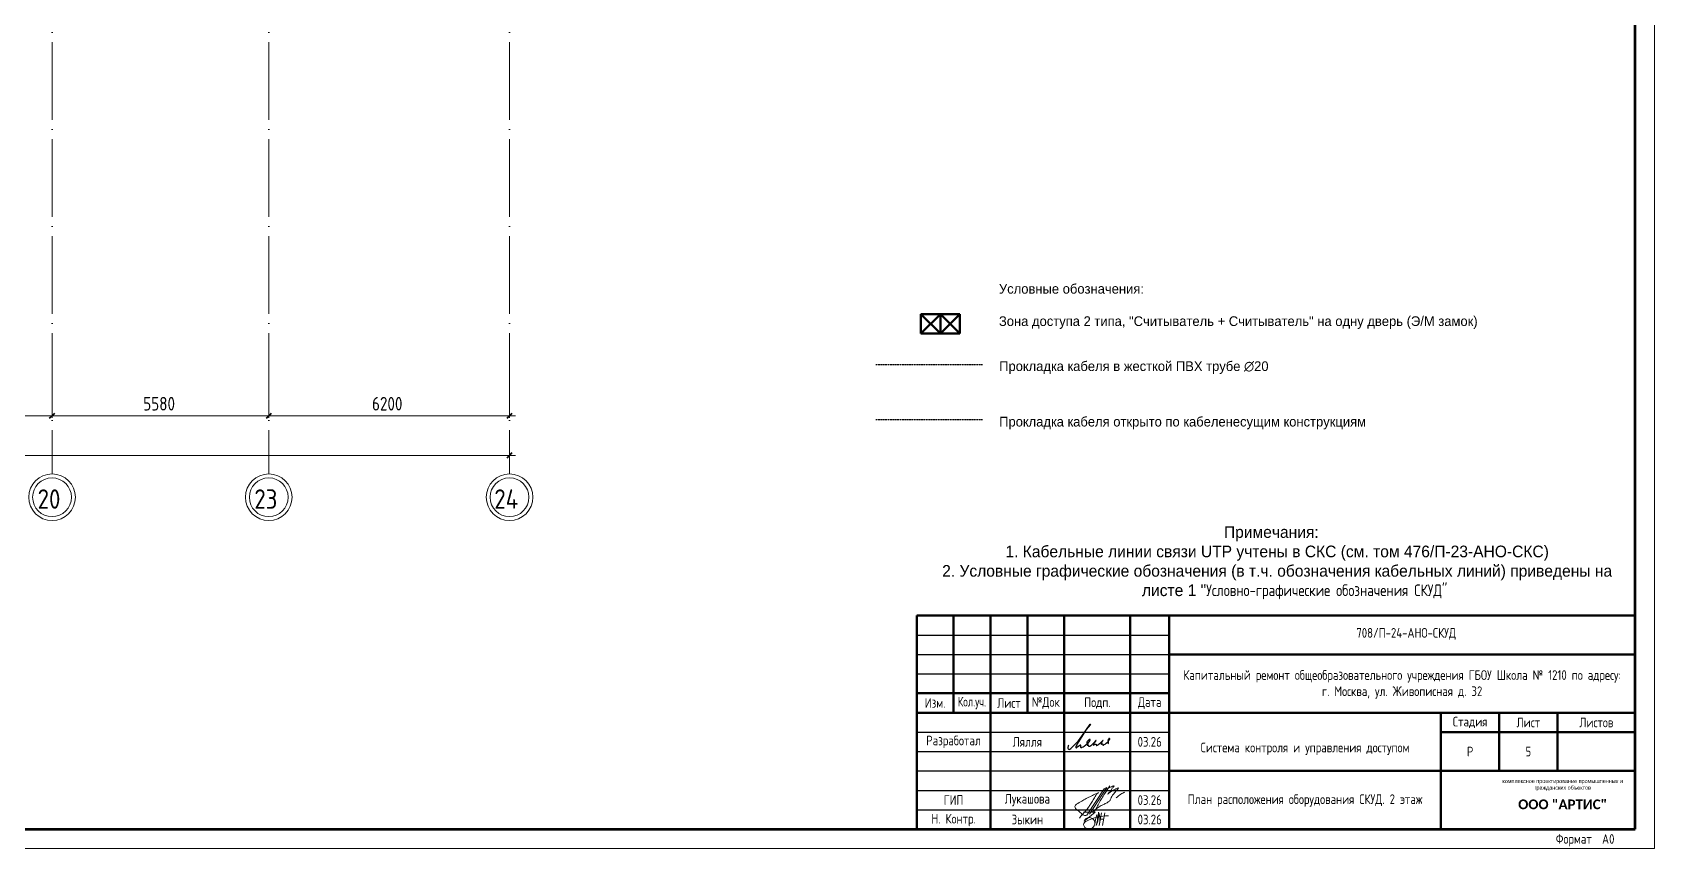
# Model space of a CAD drawing. Header units: millimetres. Extents: x -325553 to 627452, y -28539 to 738858.
# Drawn here: x 156732 to 198499, y 128342 to 149367 of the extents above; entities that cross this region are included whole.
import ezdxf
from ezdxf.enums import TextEntityAlignment as Align

# ---------------------------------------------------------------- set-up
doc = ezdxf.new("R2010")
doc.units = ezdxf.units.MM
doc.set_wipeout_variables(frame=1)
doc.linetypes.add('ADSK_Линия сетки', pattern=[25, 20, -2.5, 0, -2.5])
doc.linetypes.add('штриховаяX2', pattern=[1.5, 1, -0.5])
for name, color, linetype in [('__НАДПИСИ', 7, 'Continuous'), ('RC-Таблицы', 7, 'Continuous'), ('СОТ', 7, 'Continuous'), ('стена', 20, 'Continuous')]:
    doc.layers.add(name, color=color, linetype=linetype)
for name, color, linetype, lineweight in [('__ФОРМАТ', 7, 'Continuous', 40), ('RC-Линии_связи-Адресные', 5, 'Continuous', 30), ('НО СКУД', 7, 'Continuous', 50), ('Оси', 252, 'Continuous', 9), ('ОФ_рамка', 8, 'Continuous', 60), ('Подписи', 7, 'Continuous', 13), ('Размеры', 7, 'Continuous', 9)]:
    doc.layers.add(name, color=color, linetype=linetype, lineweight=lineweight)
doc.layers.add('ОФ_подписи', color=5, linetype='Continuous', lineweight=13, true_color=0x0000ff)
doc.styles.add('ALG_Mipgost', font='')
doc.styles.add('GOST 2.304 type A', font='', dxfattribs={"height": 250})
doc.styles.add('GOST Common_1', font='', dxfattribs={"height": 250})
doc.styles.add('GOST Common_3', font='', dxfattribs={"height": 3.5})
doc.styles.add('ISOCPEUR', font='isocpeur.ttf', dxfattribs={"width": 0.9, "height": 350})
doc.styles.add('Mipgost_5', font='', dxfattribs={"height": 250})
doc.styles.add('RubezhCAD', font='', dxfattribs={"oblique": 10})
doc.styles.add('ГОСТ 2.304', font='')
doc.styles.get('ALG_Mipgost').set_extended_font_data('Mipgost')
doc.styles.get('GOST 2.304 type A').set_extended_font_data('GOST 2.304 type A')
doc.styles.get('GOST Common_1').set_extended_font_data('GOST type B')
doc.styles.get('GOST Common_3').set_extended_font_data('GOST 2.304 type A')
doc.styles.get('Mipgost_5').set_extended_font_data('Mipgost')
doc.styles.get('RubezhCAD').set_extended_font_data('GOST type A')
doc.styles.get('ГОСТ 2.304').set_extended_font_data('GOST 2.304 type A')

# ---------------------------------------------------------------- blocks, each defined once
blk = doc.blocks.new('А0')
at = {"layer": 'ОФ_рамка', "color": 0, "linetype": 'Continuous', "lineweight": 5, "ltscale": 100}
for points in [[(341068, -393717), (341068, -309617)], [(222168, -393717), (341068, -393717)]]:
    blk.add_lwpolyline(points, dxfattribs=at)
at = {"layer": 'ОФ_рамка', "color": 0, "linetype": 'Continuous', "ltscale": 100}
for points in [[(340568, -393217), (340568, -310117)], [(224168, -393217), (340568, -393217)]]:
    blk.add_lwpolyline(points, dxfattribs=at)
at = {"layer": 'ОФ_рамка', "color": 0, "linetype": 'Continuous', "lineweight": 5, "ltscale": 100, "char_height": 250, "attachment_point": 1, "style": 'ГОСТ 2.304'}
for s, insert, width in [('\\fGOST 2.304 type A|b0|i0|c1|p34;\\W1.0000000000;\\T1.0000000000;\\o\\lФормат', (338524, -393342), 1107.32), ('A0', (339716, -393345), 375.36)]:
    blk.add_mtext(s, dxfattribs=dict(at, insert=insert, width=width))
blk = doc.blocks.new('П_Зыкин')
at = {"layer": 'ОФ_подписи', "color": 5, "ltscale": 100, "transparency": 33554687}
for p, q in [((142, 249), (62, -174)), ((102, 37), (218, 37)), ((258, 249), (178, -174))]:
    blk.add_line(p, q, dxfattribs=at)
blk.add_lwpolyline([(-462, 273), (-74, 273), (-446, -30)], dxfattribs=at)
for centre, radius, start, end in [((-271, -94), 186, 314.2393, 159.9348), ((345, -1372), 1523, 88.8758, 117.8788), ((1109, -252), 1204, 158.7593, 174.231), ((-1024, 224), 1068, 337.8144, 2.8859), ((-849, 72), 852, 342.8308, 7.4815), ((-9, 182), 4.48, 8.9691, 155.6551), ((-643, 22), 732, 344.4555, 20.462), ((-318, -169), 151, 108.7568, 173.4251), ((-287, -115), 185, 191.5358, 322.3512)]:
    blk.add_arc(centre, radius, start, end, dxfattribs=at)
blk = doc.blocks.new('П_Лукашова')
at = {"layer": 'ОФ_подписи', "color": 5}
for p, q in [((221, 339), (-221, -339)), ((286, 371), (-156, -307)), ((283, 370), (218, 338))]:
    blk.add_line(p, q, dxfattribs=at)
for points in [[(366, 415), (236, 213), (85, -37), (-50, -300)], [(221, 301), (344, 360), (434, 401), (475, 416), (464, 395), (420, 336), (342, 232), (310, 203), (337, 221), (420, 283), (490, 322), (558, 352), (576, 358), (491, 240), (403, 113), (374, 49), (360, 20)], [(-221, -339), (-276, -344), (-368, -289), (-446, -221), (-505, -166), (-522, -116), (-412, -16), (-295, 56), (-173, 120), (-49, 179), (33, 216), (87, 237), (52, 221), (11, 167), (-59, 51), (-126, -52), (-177, -132), (-256, -231), (-409, -409)], [(360, 20), (294, -18), (203, -65), (91, -124), (-73, -248)], [(530, 102), (646, 199), (748, 254)]]:
    blk.add_spline(points, degree=3, dxfattribs=at)
blk = doc.blocks.new('штамп')
at = {"layer": '__ФОРМАТ', "linetype": 'Continuous', "lineweight": 50}
for p, q in [((531929, 45357), (531929, 50857)), ((531929, 50857), (550429, 50857)), ((532879, 48357), (532879, 50857)), ((533829, 45357), (533829, 50857)), ((534779, 48357), (534779, 50857)), ((535729, 45357), (535729, 50857)), ((537429, 45357), (537429, 50857)), ((538429, 45357), (538429, 50857)), ((550429, 45357), (550429, 50857)), ((538429, 49857), (550429, 49857)), ((531929, 48857), (538429, 48857)), ((531929, 48357), (550429, 48357)), ((545429, 45357), (545429, 48357)), ((546929, 46857), (546929, 48357)), ((548429, 46857), (548429, 48357)), ((545429, 47857), (550429, 47857)), ((538429, 46857), (550429, 46857)), ((531929, 45357), (550429, 45357))]:
    blk.add_line(p, q, dxfattribs=at)
at = {"layer": '__ФОРМАТ', "linetype": 'Continuous', "lineweight": -2}
for p, q in [((531929, 50357), (538429, 50357)), ((531929, 49857), (538429, 49857)), ((531929, 49357), (538429, 49357)), ((531929, 48857), (538429, 48857)), ((531929, 47857), (538429, 47857)), ((531929, 47357), (538429, 47357)), ((531929, 46857), (538429, 46857)), ((538429, 46857), (550429, 46857)), ((531929, 46357), (538429, 46357)), ((531929, 45857), (538429, 45857))]:
    blk.add_line(p, q, dxfattribs=at)
at = {"layer": 'Подписи', "color": 5, "lineweight": 25}
blk.add_lwpolyline([(535847, 47525), (535833, 47500), (535823, 47461), (535824, 47440), (535829, 47423), (535840, 47414), (535857, 47413), (535876, 47421), (535897, 47435), (535917, 47454), (536005, 47539), (536088, 47624), (536142, 47690), (536203, 47776), (536266, 47874), (536323, 47953), (536362, 48009), (536395, 48059), (536405, 48060), (536397, 48045), (536295, 47925), (536205, 47790), (536095, 47603), (536059, 47544), (536038, 47506), (536029, 47485), (536027, 47473), (536027, 47462), (536031, 47457), (536037, 47454), (536045, 47456), (536057, 47466), (536072, 47479), (536107, 47506), (536133, 47525), (536147, 47532), (536152, 47532), (536153, 47529), (536150, 47520), (536147, 47504), (536146, 47491), (536148, 47479), (536150, 47471), (536157, 47465), (536166, 47462), (536178, 47464), (536189, 47469), (536215, 47480), (536240, 47498), (536281, 47529), (536306, 47550), (536324, 47567), (536342, 47582), (536372, 47609), (536388, 47629), (536397, 47646), (536399, 47657), (536398, 47666), (536393, 47671), (536383, 47671), (536372, 47667), (536356, 47653), (536336, 47632), (536323, 47612), (536313, 47599), (536309, 47587), (536310, 47579), (536315, 47575), (536326, 47579), (536335, 47585), (536344, 47592), (536348, 47595), (536352, 47596), (536354, 47595), (536355, 47592), (536349, 47583), (536342, 47575), (536334, 47561), (536326, 47547), (536322, 47538), (536320, 47531), (536321, 47523), (536325, 47519), (536328, 47519), (536333, 47524), (536338, 47527), (536344, 47526), (536346, 47520), (536351, 47508), (536355, 47498), (536359, 47493), (536366, 47491), (536375, 47491), (536385, 47497), (536412, 47513), (536436, 47532), (536466, 47559), (536491, 47583), (536517, 47607), (536529, 47621), (536545, 47642), (536547, 47643), (536546, 47644), (536543, 47644), (536541, 47642), (536538, 47637), (536499, 47577), (536491, 47558), (536482, 47544), (536480, 47535), (536479, 47529), (536481, 47524), (536483, 47522), (536489, 47523), (536494, 47526), (536502, 47532), (536512, 47539), (536522, 47544), (536530, 47548), (536541, 47549), (536547, 47546), (536550, 47541), (536551, 47531), (536552, 47525), (536553, 47521), (536558, 47517), (536562, 47515), (536568, 47515), (536575, 47517), (536583, 47523), (536596, 47533), (536617, 47547), (536636, 47561), (536659, 47583), (536688, 47609), (536702, 47620), (536713, 47630), (536721, 47636), (536727, 47641), (536727, 47643), (536726, 47644), (536723, 47643), (536720, 47638), (536715, 47629), (536693, 47594), (536681, 47575), (536676, 47566), (536674, 47557), (536677, 47551), (536679, 47547), (536684, 47546), (536689, 47549), (536695, 47552), (536700, 47554), (536709, 47554), (536716, 47551), (536717, 47545), (536719, 47535), (536721, 47527), (536725, 47524), (536731, 47520), (536741, 47523), (536747, 47528), (536757, 47534), (536779, 47550), (536809, 47572), (536842, 47600), (536865, 47623), (536880, 47642), (536895, 47664), (536899, 47675), (536901, 47684), (536898, 47689), (536891, 47693), (536881, 47689), (536873, 47682), (536862, 47668), (536856, 47654), (536855, 47638), (536856, 47622), (536856, 47598), (536858, 47583), (536860, 47572), (536864, 47560), (536871, 47551)], dxfattribs=at)
at = {"layer": 'ОФ_подписи'}
for name, p, xscale, yscale, zscale in [('П_Лукашова', (536533, 46057), 1.010226427429054, 1.010226427429054, 1.010226427429054), ('П_Зыкин', (536581, 45585), 0.7621923841183493, 0.7621923841183493, 0.7621923841183493)]:
    blk.add_blockref(name, p, dxfattribs=dict(at, xscale=xscale, yscale=yscale, zscale=zscale))
at = {"transparency": 33554687, "attachment_point": 5, "style": 'ГОСТ 2.304'}
for s, insert, char_height, width in [('{\\fArial|b0|i0|c204|p34;комплексное проектирование промышленных и гражданских объектов}', (548563, 46495), 100, 3372.21), ('{\\fCorbel Light|b1|i0|c204|p34;ООО "АРТИС"}', (548563, 45995), 250, 4171.2)]:
    blk.add_mtext(s, dxfattribs=dict(at, insert=insert, char_height=char_height, width=width))
at = {"layer": '__НАДПИСИ', "lineweight": 9, "ltscale": 2, "style": 'ISOCPEUR', "flags": 1}
blk.add_attdef('NOTATION', (548864, 51134), '', height=250, dxfattribs=at)
at = {"layer": '__НАДПИСИ', "lineweight": 9, "ltscale": 2, "style": 'RubezhCAD', "oblique": 10}
blk.add_attdef('SHEET', text='', height=250, dxfattribs=at).set_placement((547679, 47357), align=Align.MIDDLE_CENTER)
at = {"layer": '__ФОРМАТ', "color": 7, "linetype": 'Continuous', "lineweight": 20, "char_height": 250, "attachment_point": 5, "style": 'GOST 2.304 type A'}
for s, insert, width in [('Капитальный ремонт общеобразовательного учреждения ГБОУ Школа № 1210 по адресу:      \\Pг. Москва, ул. Живописная д. 32', (544429, 49085), 12000), ('\\pi-7.5,l7.5,t7.5;{\\W0.9;\\C256;Кол.уч.}', (533354, 48607), 950)]:
    blk.add_mtext(s, dxfattribs=dict(at, insert=insert, width=width))
for s, insert, width, line_spacing_factor in [('\\pi-7.5,l7.5,t7.5;{\\C256;Изм.}', (532404, 48607), 950, 1.2), ('\\pi-7.5,l7.5,t7.5;{\\C256;Лист}', (534304, 48607), 950, 1.2), ('\\pi-7.5,l7.5,t7.5;{\\C256;№Док}', (535254, 48607), 950, 1.2), ('\\pi-7.5,l7.5,t7.5;{\\C256;Подп.}', (536584, 48607), 1710.72, 1.2), ('\\pi-7.5,l7.5,t7.5;{\\C256;Дата}', (537929, 48607), 1000, 1.2), ('\\pi-7.5,l7.5,t7.5;{\\C256;Стадия}', (546179, 48107), 1500, 1.2), ('\\pi-7.5,l7.5,t7.5;{\\C256;Лист}', (547679, 48107), 1500, 1.2), ('\\pi-7.5,l7.5,t7.5;{\\C256;Листов}', (549429, 48107), 2000, 1.2), ('\\pi-7.5,l7.5,t7.5;{\\C256;Разработал}', (532879, 47607), 1900, 1.2), ('{\\C256;Лялля}', (534779, 47607), 1900, 1.2), ('{\\C256;03.26}', (537929, 47607), 1000, 1.2), ('Система контроля и управления доступом ', (541929, 47427), 6828.82, 0.85), ('\\pi-750,l750,t750;{\\C256;Р}', (546179, 47357), 1500, 1.2), ('\\pi-7.5,l7.5,t7.5;{\\C256;ГИП}', (532879, 46107), 1900, 1.2), ('{\\C256;Лукашова}', (534779, 46107), 1900, 1.2), ('{\\C256;03.26}', (537929, 46107), 1000, 1.2), ('{\\C256;Н. Контр. }', (532879, 45592), 1900, 1.2), ('\\pi-750,l750,t750;{\\C256;Зыкин}', (534779, 45607), 1900, 1.2), ('{\\C256;03.26}', (537929, 45607), 1000, 1.2)]:
    blk.add_mtext(s, dxfattribs=dict(at, insert=insert, width=width, line_spacing_factor=line_spacing_factor))
at = {"layer": 'стена', "color": 18, "true_color": 0x000000, "insert": (543249, 50539), "char_height": 250, "width": 3851.47, "attachment_point": 1, "style": 'GOST 2.304 type A'}
blk.add_mtext('708/П-24-АНО-СКУД', dxfattribs=at)
blk = doc.blocks.new('2 этаж')
at = {"layer": 'Оси', "color": 251, "linetype": 'ADSK_Линия сетки', "ltscale": 100, "true_color": 0x636466}
for p, q in [((156496, -1139), (156496, -32265)), ((162076, -1139), (162076, -32265)), ((168276, -1139), (168276, -32265))]:
    blk.add_line(p, q, dxfattribs=at)
at = {"layer": 'Оси', "color": 251, "lineweight": 20, "true_color": 0x636466}
for centre, radius, start, end in [((156496, -32865), 600, 0, 180), ((156496, -32865), 500, 0, 180), ((162076, -32865), 600, 0, 180), ((162076, -32865), 500, 0, 180), ((168276, -32865), 600, 0, 180), ((168276, -32865), 500, 0, 180), ((156496, -32865), 600, 180, 0), ((156496, -32865), 500, 180, 0), ((162076, -32865), 600, 180, 0), ((162076, -32865), 500, 180, 0), ((168276, -32865), 600, 180, 0), ((168276, -32865), 500, 180, 0)]:
    blk.add_arc(centre, radius, start, end, dxfattribs=at)
at = {"layer": 'Размеры', "color": 251, "lineweight": 20, "true_color": 0x636466}
for p, q in [((151276, -30768), (156496, -30768)), ((156496, -30768), (156496, -30618)), ((156496, -30768), (156496, -30618)), ((156496, -30768), (156496, -30818)), ((156496, -30768), (162076, -30768)), ((156496, -30768), (156496, -30818)), ((162076, -30768), (162076, -30618)), ((162076, -30768), (162076, -30618)), ((162076, -30768), (162076, -30818)), ((162076, -30768), (168426, -30768)), ((162076, -30768), (162076, -30818)), ((168276, -30768), (168276, -30618)), ((168276, -30768), (168276, -30818)), ((168276, -31786), (168276, -31636)), ((100526, -31786), (168426, -31786)), ((168276, -31786), (168276, -31836))]:
    blk.add_line(p, q, dxfattribs=at)
at = {"layer": 'Размеры', "color": 251, "lineweight": 40, "true_color": 0x636466}
for p, q in [((156496, -30768), (156425, -30839)), ((156496, -30768), (156425, -30839)), ((156496, -30768), (156567, -30697)), ((156496, -30768), (156567, -30697)), ((162076, -30768), (162005, -30839)), ((162076, -30768), (162005, -30839)), ((162076, -30768), (162147, -30697)), ((162076, -30768), (162147, -30697)), ((168276, -30768), (168205, -30839)), ((168276, -30768), (168347, -30697)), ((168276, -31786), (168347, -31716)), ((168276, -31786), (168205, -31857))]:
    blk.add_line(p, q, dxfattribs=at)
at = {"layer": 'Оси', "color": 251, "true_color": 0x636466, "style": 'GOST Common_1', "width": 0.9}
for s, p in [('20', (156124, -33161)), ('23', (161704, -33161)), ('24', (167883, -33161))]:
    blk.add_text(s, height=500, dxfattribs=at).set_placement(p)
at = {"layer": 'Размеры', "color": 251, "lineweight": 20, "true_color": 0x636466, "char_height": 350, "width": 1059.58, "attachment_point": 1, "line_spacing_factor": 1.022761, "style": 'GOST Common_3'}
for s, insert in [('5580', (158845, -30281)), ('6200', (164735, -30281))]:
    blk.add_mtext(s, dxfattribs=dict(at, insert=insert))
blk = doc.blocks.new('сс')
at = {"color": 1}
blk.add_wipeout([(449226, 14732), (448226, 14732), (448226, 15232), (449226, 15232)], dxfattribs=at).dxf.layer = 'НО СКУД'
at = {"layer": 'НО СКУД', "color": 1}
for p, q in [((448226, 15232), (449226, 15232)), ((448226, 14732), (448226, 15232)), ((448726, 15232), (448226, 14732)), ((448726, 14732), (448226, 15232)), ((448726, 15232), (448726, 14732)), ((449226, 15232), (448726, 14732)), ((449226, 14732), (448726, 15232)), ((449226, 15232), (449226, 14732)), ((449226, 14732), (448226, 14732))]:
    blk.add_line(p, q, dxfattribs=at)
at = {"layer": 'НО СКУД', "color": 1, "ltscale": 30}
blk.add_line((449226, 15232), (449226, 14732), dxfattribs=at)

msp = doc.modelspace()

# ---------------------------------------------------------------- linework, layer by layer
at = {"layer": 'RC-Линии_связи-Адресные', "color": 3, "linetype": 'штриховаяX2', "ltscale": 2}
msp.add_lwpolyline([(178444.5, 140809.2), (181190.7, 140809.2)], dxfattribs=at)
at = {"layer": 'RC-Линии_связи-Адресные', "linetype": 'штриховаяX2', "ltscale": 2}
msp.add_lwpolyline([(178444.5, 139392.8), (181190.7, 139392.8)], dxfattribs=at)

# ---------------------------------------------------------------- block references
msp.add_blockref('2 этаж', (740.6, 170258))
at = {"layer": 'ОФ_рамка', "color": 0, "lineweight": -2}
msp.add_blockref('А0', (-142569.1, 522059.1), dxfattribs=at)
at = {"layer": 'СОТ'}
msp.add_blockref('штамп', (-352429.7, 83485.3), dxfattribs=at)

# ---------------------------------------------------------------- texts
at = {"color": 7, "lineweight": 13, "insert": (188631.3, 135706.2), "char_height": 300, "width": 17701.811, "attachment_point": 5, "style": 'ALG_Mipgost'}
msp.add_mtext('Примечания:\\P\\pi-900,l1200,t1200;{\\C256;1.^IКабельные линии связи UTP учтены в СКС (см. том 476/П-23-АНО-СКС)\\P2.^IУсловные графические обозначения (в т.ч. обозначения кабельных линий) приведены на листе 1 "\\fGOST 2.304 type A|b0|i0|c204|p34;Условно-графические обозначения СКУД"}', dxfattribs=at)
at = {"layer": 'RC-Таблицы', "linetype": 'Continuous', "lineweight": 0, "char_height": 250, "width": 13800, "attachment_point": 4, "style": 'Mipgost_5'}
for s, insert in [('Условные обозначения:\\P\\PЗона доступа 2 типа, "Считыватель + {\\A1;\\C7;Считыватель}" на одну дверь (Э/М замок)', (181617.4, 142308.4)), ('\\A1;{\\C7;Прокладка кабеля в жесткой ПВХ трубе ∅20}', (181623.3, 140731.8)), ('\\A1;{\\C7;Прокладка кабеля открыто по кабеленесущим конструкциям}', (181623.3, 139302.7))]:
    msp.add_mtext(s, dxfattribs=dict(at, insert=insert))
at = {"layer": 'СОТ', "char_height": 250, "attachment_point": 5, "style": 'GOST 2.304 type A'}
for s, insert, width in [('5', (195248.9, 130842.3), 1500), ('План расположения оборудования СКУД. 2 этаж', (189498.9, 129580.6), 7000)]:
    msp.add_mtext(s, dxfattribs=dict(at, insert=insert, width=width))

# ---------------------------------------------------------------- next in the draw order: block references
at = {"layer": 'RC-Линии_связи-Адресные'}
msp.add_blockref('сс', (-268616.7, 126876.6), dxfattribs=at)

doc.saveas('drawing.dxf')
